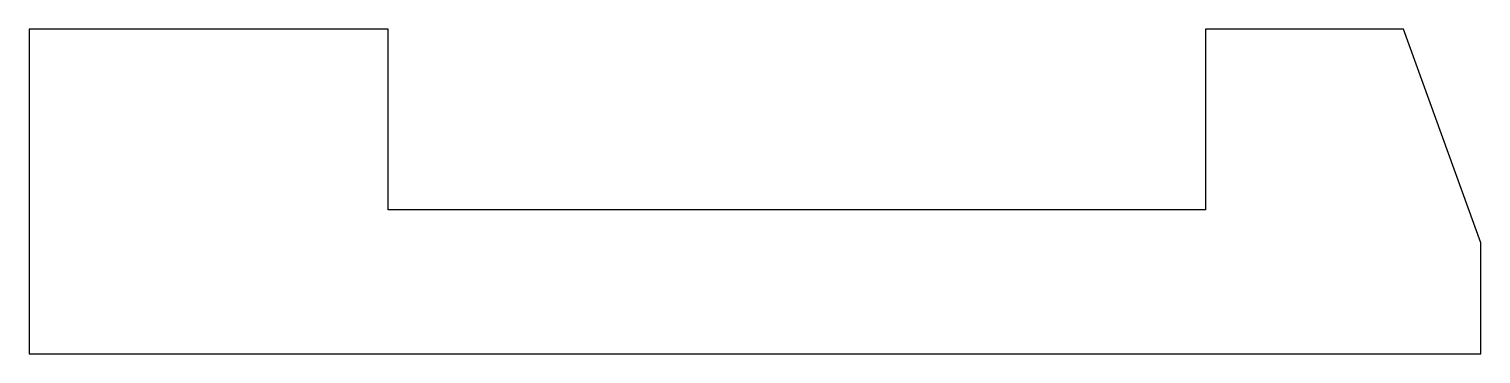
# Model space of a CAD drawing. Header units: millimetres. Extents: x -286 to -3, y 14 to 77.
import ezdxf

# ---------------------------------------------------------------- set-up
doc = ezdxf.new("R2010")
doc.units = ezdxf.units.MM
doc.layers.get('0').update_dxf_attribs({"linetype": 'CONTINUOUS'})

msp = doc.modelspace()

# ---------------------------------------------------------------- linework, layer by layer
msp.add_lwpolyline([(-285.9, 77.19), (-285.9, 14.05), (-3.35, 14.05), (-3.35, 35.66), (-18.45, 77.19), (-56.98, 77.19), (-56.98, 42.06), (-216.02, 42.06), (-216.02, 77.19)], close=True)

doc.saveas('drawing.dxf')
